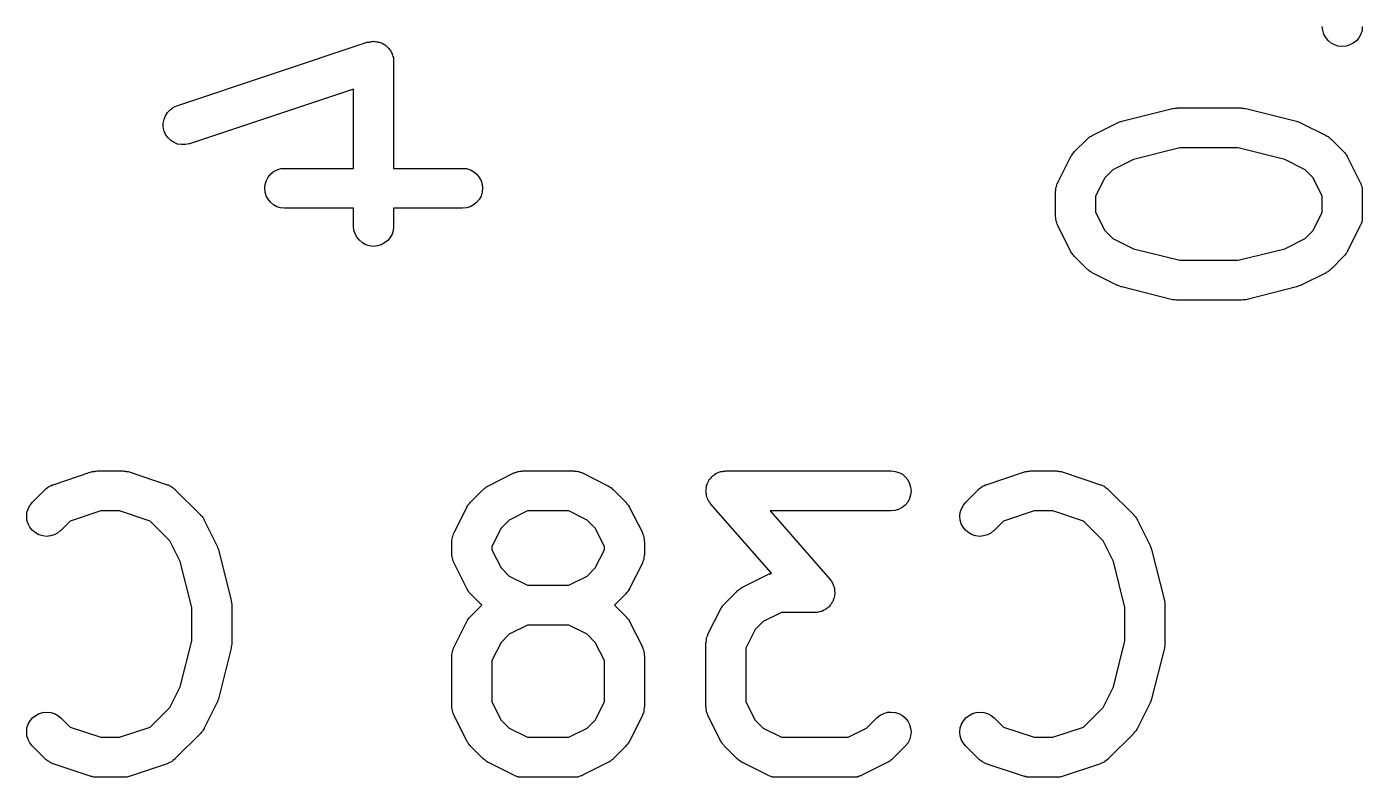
# Model space of a CAD drawing. Extents: x 112.9 to 160.3, y -137 to -94.4.
# Drawn here: x 153.92 to 158.93, y -110.48 to -107.66 of the extents above; entities that cross this region are included whole.
import ezdxf

# ---------------------------------------------------------------- set-up
doc = ezdxf.new("R2010")
doc.units = 0
doc.layers.add('BLACK', color=7, linetype='CONTINUOUS')

msp = doc.modelspace()

# ---------------------------------------------------------------- linework, layer by layer
at = {"layer": 'BLACK', "linetype": 'CONTINUOUS'}
for p, q in [((158.779, -107.674), (158.777, -107.66)), ((158.783, -107.688), (158.779, -107.674)), ((158.79, -107.701), (158.783, -107.688)), ((158.921, -107.689), (158.914, -107.702)), ((158.926, -107.675), (158.921, -107.689)), ((158.927, -107.661), (158.926, -107.675)), ((158.927, -107.66), (158.927, -107.661)), ((154.481, -107.957), (155.195, -107.719)), ((155.195, -107.719), (155.196, -107.719)), ((155.196, -107.719), (155.201, -107.718)), ((155.201, -107.718), (155.205, -107.717)), ((155.205, -107.717), (155.208, -107.717)), ((155.208, -107.717), (155.211, -107.716)), ((155.211, -107.716), (155.215, -107.716)), ((155.215, -107.716), (155.22, -107.715)), ((155.22, -107.715), (155.222, -107.716)), ((155.222, -107.716), (155.225, -107.716)), ((155.225, -107.716), (155.23, -107.717)), ((155.23, -107.717), (155.234, -107.717)), ((155.234, -107.717), (155.237, -107.718)), ((155.237, -107.718), (155.24, -107.718)), ((155.24, -107.718), (155.244, -107.72)), ((155.244, -107.72), (155.248, -107.721)), ((155.248, -107.721), (155.251, -107.723)), ((155.251, -107.723), (155.253, -107.724)), ((155.253, -107.724), (155.257, -107.726)), ((155.257, -107.726), (155.261, -107.728)), ((155.261, -107.728), (155.263, -107.73)), ((155.263, -107.73), (155.266, -107.732)), ((155.266, -107.732), (155.269, -107.735)), ((155.269, -107.735), (155.272, -107.738)), ((155.272, -107.738), (155.274, -107.74)), ((155.274, -107.74), (155.276, -107.742)), ((155.276, -107.742), (155.279, -107.746)), ((158.799, -107.712), (158.79, -107.701)), ((158.81, -107.722), (158.799, -107.712)), ((158.823, -107.729), (158.81, -107.722)), ((158.837, -107.733), (158.823, -107.729)), ((158.852, -107.735), (158.837, -107.733)), ((158.866, -107.733), (158.852, -107.735)), ((158.88, -107.729), (158.866, -107.733)), ((158.893, -107.722), (158.88, -107.729)), ((158.905, -107.713), (158.893, -107.722)), ((158.914, -107.702), (158.905, -107.713)), ((155.279, -107.746), (155.282, -107.749)), ((155.282, -107.749), (155.283, -107.751)), ((155.283, -107.751), (155.284, -107.754)), ((155.284, -107.754), (155.286, -107.758)), ((155.286, -107.758), (155.288, -107.762)), ((155.288, -107.762), (155.289, -107.765)), ((155.289, -107.765), (155.29, -107.767)), ((155.29, -107.767), (155.291, -107.772)), ((155.291, -107.772), (155.293, -107.776)), ((155.293, -107.776), (155.293, -107.779)), ((155.293, -107.779), (155.294, -107.782)), ((155.294, -107.782), (155.294, -107.786)), ((155.294, -107.786), (155.294, -107.79)), ((155.294, -107.79), (155.294, -108.192)), ((155.144, -107.895), (154.528, -108.1)), ((155.144, -108.192), (155.144, -107.895)), ((154.438, -107.995), (154.446, -107.982)), ((154.446, -107.982), (154.456, -107.972)), ((154.456, -107.972), (154.468, -107.963)), ((154.468, -107.963), (154.481, -107.957)), ((158.025, -108.015), (158.215, -107.968)), ((158.215, -107.968), (158.216, -107.967)), ((158.216, -107.967), (158.217, -107.967)), ((158.217, -107.967), (158.219, -107.967)), ((158.219, -107.967), (158.225, -107.966)), ((158.225, -107.966), (158.231, -107.966)), ((158.231, -107.966), (158.232, -107.966)), ((158.232, -107.966), (158.233, -107.965)), ((158.233, -107.965), (158.471, -107.965)), ((158.471, -107.965), (158.472, -107.965)), ((158.472, -107.965), (158.474, -107.966)), ((158.474, -107.966), (158.475, -107.966)), ((158.475, -107.966), (158.481, -107.966)), ((158.481, -107.966), (158.487, -107.967)), ((158.487, -107.967), (158.488, -107.968)), ((158.488, -107.968), (158.49, -107.968)), ((158.49, -107.968), (158.68, -108.015)), ((154.43, -108.023), (154.433, -108.008)), ((154.43, -108.037), (154.43, -108.023)), ((154.433, -108.052), (154.43, -108.037)), ((154.433, -108.008), (154.438, -107.995)), ((157.914, -108.069), (158.009, -108.021)), ((158.009, -108.021), (158.01, -108.021)), ((158.01, -108.021), (158.011, -108.02)), ((158.011, -108.02), (158.017, -108.018)), ((158.011, -108.02), (158.011, -108.02)), ((158.017, -108.018), (158.024, -108.016)), ((158.024, -108.016), (158.024, -108.015)), ((158.024, -108.015), (158.025, -108.015)), ((158.68, -108.015), (158.681, -108.016)), ((158.681, -108.016), (158.681, -108.016)), ((158.681, -108.016), (158.682, -108.016)), ((158.682, -108.016), (158.688, -108.018)), ((158.688, -108.018), (158.695, -108.021)), ((158.695, -108.021), (158.695, -108.021)), ((158.695, -108.021), (158.695, -108.021)), ((158.695, -108.021), (158.791, -108.069)), ((154.439, -108.065), (154.433, -108.052)), ((154.448, -108.077), (154.439, -108.065)), ((154.458, -108.087), (154.448, -108.077)), ((154.471, -108.095), (154.458, -108.087)), ((157.847, -108.13), (157.895, -108.083)), ((157.895, -108.082), (157.899, -108.079)), ((157.895, -108.083), (157.895, -108.082)), ((157.899, -108.079), (157.902, -108.076)), ((157.902, -108.076), (157.904, -108.075)), ((157.904, -108.075), (157.907, -108.073)), ((157.907, -108.073), (157.911, -108.071)), ((157.911, -108.071), (157.914, -108.069)), ((158.791, -108.069), (158.792, -108.069)), ((158.792, -108.069), (158.795, -108.071)), ((158.795, -108.071), (158.799, -108.073)), ((158.799, -108.073), (158.801, -108.075)), ((158.801, -108.075), (158.804, -108.077)), ((158.804, -108.077), (158.807, -108.08)), ((158.807, -108.08), (158.81, -108.083)), ((158.81, -108.083), (158.858, -108.13)), ((154.484, -108.101), (154.471, -108.095)), ((154.499, -108.103), (154.484, -108.101)), ((154.513, -108.103), (154.499, -108.103)), ((154.527, -108.1), (154.513, -108.103)), ((154.528, -108.1), (154.527, -108.1)), ((157.836, -108.145), (157.838, -108.142)), ((157.838, -108.142), (157.84, -108.139)), ((157.84, -108.139), (157.841, -108.137)), ((157.841, -108.137), (157.844, -108.134)), ((157.844, -108.134), (157.847, -108.13)), ((158.243, -108.115), (158.069, -108.159)), ((158.462, -108.115), (158.243, -108.115)), ((158.636, -108.159), (158.462, -108.115)), ((158.858, -108.13), (158.859, -108.131)), ((158.859, -108.131), (158.861, -108.134)), ((158.861, -108.134), (158.864, -108.137)), ((158.864, -108.137), (158.866, -108.14)), ((158.866, -108.14), (158.868, -108.142)), ((158.868, -108.142), (158.87, -108.146)), ((154.857, -108.197), (154.871, -108.193)), ((154.871, -108.193), (154.886, -108.192)), ((154.886, -108.192), (155.144, -108.192)), ((155.294, -108.192), (155.552, -108.192)), ((155.552, -108.192), (155.553, -108.192)), ((155.553, -108.192), (155.568, -108.193)), ((155.568, -108.193), (155.582, -108.198)), ((157.785, -108.245), (157.833, -108.15)), ((157.833, -108.149), (157.836, -108.145)), ((157.833, -108.15), (157.833, -108.149)), ((158.069, -108.159), (157.992, -108.197)), ((158.713, -108.197), (158.636, -108.159)), ((158.87, -108.146), (158.872, -108.15)), ((158.872, -108.15), (158.919, -108.245)), ((154.812, -108.252), (154.817, -108.238)), ((154.817, -108.238), (154.824, -108.225)), ((154.824, -108.225), (154.833, -108.213)), ((154.833, -108.213), (154.844, -108.204)), ((154.844, -108.204), (154.857, -108.197)), ((155.582, -108.198), (155.595, -108.205)), ((155.595, -108.205), (155.606, -108.214)), ((155.606, -108.214), (155.615, -108.226)), ((155.615, -108.226), (155.622, -108.239)), ((155.622, -108.239), (155.626, -108.253)), ((157.962, -108.228), (157.927, -108.296)), ((157.992, -108.197), (157.962, -108.228)), ((158.743, -108.228), (158.713, -108.197)), ((158.777, -108.296), (158.743, -108.228)), ((154.811, -108.266), (154.812, -108.252)), ((154.812, -108.281), (154.811, -108.266)), ((154.816, -108.295), (154.812, -108.281)), ((155.626, -108.282), (155.622, -108.296)), ((155.626, -108.253), (155.627, -108.267)), ((155.627, -108.267), (155.626, -108.282)), ((157.777, -108.278), (157.778, -108.275)), ((157.777, -108.279), (157.777, -108.278)), ((157.777, -108.374), (157.777, -108.279)), ((157.778, -108.268), (157.779, -108.263)), ((157.778, -108.273), (157.778, -108.268)), ((157.778, -108.275), (157.778, -108.273)), ((157.779, -108.263), (157.78, -108.261)), ((157.78, -108.259), (157.782, -108.254)), ((157.78, -108.261), (157.78, -108.259)), ((157.782, -108.254), (157.783, -108.249)), ((157.783, -108.249), (157.785, -108.247)), ((157.785, -108.247), (157.785, -108.245)), ((158.919, -108.245), (158.92, -108.246)), ((158.92, -108.246), (158.921, -108.248)), ((158.921, -108.248), (158.922, -108.25)), ((158.922, -108.25), (158.923, -108.255)), ((158.923, -108.255), (158.925, -108.26)), ((158.925, -108.26), (158.925, -108.262)), ((158.925, -108.262), (158.926, -108.264)), ((158.926, -108.264), (158.926, -108.269)), ((158.926, -108.269), (158.927, -108.274)), ((158.927, -108.274), (158.927, -108.276)), ((158.927, -108.276), (158.927, -108.279)), ((158.927, -108.279), (158.927, -108.374)), ((154.823, -108.308), (154.816, -108.295)), ((154.832, -108.319), (154.823, -108.308)), ((154.843, -108.329), (154.832, -108.319)), ((154.856, -108.336), (154.843, -108.329)), ((154.87, -108.34), (154.856, -108.336)), ((154.885, -108.342), (154.87, -108.34)), ((154.886, -108.342), (154.885, -108.342)), ((155.144, -108.342), (154.886, -108.342)), ((155.144, -108.41), (155.144, -108.342)), ((155.552, -108.342), (155.294, -108.342)), ((155.294, -108.342), (155.294, -108.41)), ((155.567, -108.34), (155.552, -108.342)), ((155.581, -108.336), (155.567, -108.34)), ((155.594, -108.329), (155.581, -108.336)), ((155.605, -108.32), (155.594, -108.329)), ((155.615, -108.309), (155.605, -108.32)), ((155.622, -108.296), (155.615, -108.309)), ((157.927, -108.296), (157.927, -108.356)), ((158.777, -108.356), (158.777, -108.296)), ((157.778, -108.376), (157.777, -108.374)), ((157.778, -108.378), (157.778, -108.376)), ((157.778, -108.383), (157.778, -108.378)), ((157.779, -108.388), (157.778, -108.383)), ((157.779, -108.39), (157.779, -108.388)), ((157.78, -108.393), (157.779, -108.39)), ((157.782, -108.397), (157.78, -108.393)), ((157.927, -108.356), (157.962, -108.425)), ((158.743, -108.425), (158.777, -108.356)), ((158.925, -108.394), (158.923, -108.398)), ((158.926, -108.389), (158.925, -108.391)), ((158.925, -108.391), (158.925, -108.394)), ((158.927, -108.379), (158.926, -108.384)), ((158.926, -108.384), (158.926, -108.389)), ((158.927, -108.374), (158.927, -108.375)), ((158.927, -108.375), (158.927, -108.377)), ((158.927, -108.377), (158.927, -108.379)), ((155.145, -108.424), (155.144, -108.41)), ((155.15, -108.438), (155.145, -108.424)), ((155.157, -108.451), (155.15, -108.438)), ((155.288, -108.439), (155.281, -108.452)), ((155.292, -108.425), (155.288, -108.439)), ((155.294, -108.411), (155.292, -108.425)), ((155.294, -108.41), (155.294, -108.411)), ((157.783, -108.402), (157.782, -108.397)), ((157.784, -108.404), (157.783, -108.402)), ((157.785, -108.406), (157.784, -108.404)), ((157.785, -108.407), (157.785, -108.406)), ((157.833, -108.503), (157.785, -108.407)), ((157.962, -108.425), (157.992, -108.455)), ((158.713, -108.455), (158.743, -108.425)), ((158.919, -108.407), (158.872, -108.503)), ((158.92, -108.405), (158.919, -108.407)), ((158.921, -108.403), (158.92, -108.405)), ((158.923, -108.398), (158.921, -108.403)), ((155.166, -108.462), (155.157, -108.451)), ((155.177, -108.472), (155.166, -108.462)), ((155.19, -108.479), (155.177, -108.472)), ((155.204, -108.483), (155.19, -108.479)), ((155.219, -108.485), (155.204, -108.483)), ((155.233, -108.483), (155.219, -108.485)), ((155.247, -108.479), (155.233, -108.483)), ((155.26, -108.472), (155.247, -108.479)), ((155.272, -108.463), (155.26, -108.472)), ((155.281, -108.452), (155.272, -108.463)), ((157.992, -108.455), (158.069, -108.494)), ((158.069, -108.494), (158.243, -108.537)), ((158.462, -108.537), (158.636, -108.494)), ((158.636, -108.494), (158.713, -108.455)), ((157.835, -108.506), (157.833, -108.503)), ((157.837, -108.51), (157.835, -108.506)), ((157.839, -108.512), (157.837, -108.51)), ((157.841, -108.515), (157.839, -108.512)), ((157.844, -108.518), (157.841, -108.515)), ((157.846, -108.521), (157.844, -108.518)), ((157.847, -108.522), (157.846, -108.521)), ((157.895, -108.57), (157.847, -108.522)), ((158.243, -108.537), (158.462, -108.537)), ((158.858, -108.522), (158.81, -108.57)), ((158.86, -108.519), (158.858, -108.522)), ((158.863, -108.516), (158.86, -108.519)), ((158.865, -108.513), (158.863, -108.516)), ((158.867, -108.511), (158.865, -108.513)), ((158.869, -108.507), (158.867, -108.511)), ((158.871, -108.504), (158.869, -108.507)), ((158.872, -108.503), (158.871, -108.504)), ((157.898, -108.572), (157.895, -108.57)), ((157.901, -108.575), (157.898, -108.572)), ((157.903, -108.577), (157.901, -108.575)), ((157.906, -108.579), (157.903, -108.577)), ((157.91, -108.581), (157.906, -108.579)), ((157.913, -108.583), (157.91, -108.581)), ((157.914, -108.584), (157.913, -108.583)), ((158.009, -108.631), (157.914, -108.584)), ((158.791, -108.584), (158.695, -108.631)), ((158.794, -108.582), (158.791, -108.584)), ((158.798, -108.58), (158.794, -108.582)), ((158.8, -108.578), (158.798, -108.58)), ((158.803, -108.576), (158.8, -108.578)), ((158.806, -108.573), (158.803, -108.576)), ((158.809, -108.57), (158.806, -108.573)), ((158.81, -108.57), (158.809, -108.57)), ((158.01, -108.631), (158.009, -108.631)), ((158.01, -108.632), (158.01, -108.631)), ((158.016, -108.634), (158.01, -108.632)), ((158.023, -108.637), (158.016, -108.634)), ((158.024, -108.637), (158.023, -108.637)), ((158.023, -108.637), (158.023, -108.637)), ((158.025, -108.637), (158.024, -108.637)), ((158.215, -108.685), (158.025, -108.637)), ((158.68, -108.637), (158.49, -108.685)), ((158.681, -108.637), (158.68, -108.637)), ((158.68, -108.637), (158.68, -108.637)), ((158.687, -108.634), (158.681, -108.637)), ((158.694, -108.632), (158.687, -108.634)), ((158.695, -108.632), (158.694, -108.632)), ((158.694, -108.632), (158.694, -108.632)), ((158.695, -108.631), (158.695, -108.632)), ((158.216, -108.685), (158.215, -108.685)), ((158.218, -108.685), (158.216, -108.685)), ((158.224, -108.686), (158.218, -108.685)), ((158.23, -108.687), (158.224, -108.686)), ((158.231, -108.687), (158.23, -108.687)), ((158.232, -108.687), (158.231, -108.687)), ((158.233, -108.687), (158.232, -108.687)), ((158.471, -108.687), (158.233, -108.687)), ((158.473, -108.687), (158.471, -108.687)), ((158.474, -108.687), (158.473, -108.687)), ((158.48, -108.686), (158.474, -108.687)), ((158.486, -108.685), (158.48, -108.686)), ((158.487, -108.685), (158.486, -108.685)), ((158.489, -108.685), (158.487, -108.685)), ((158.49, -108.685), (158.489, -108.685)), ((154.017, -109.379), (154.16, -109.331)), ((154.16, -109.331), (154.161, -109.331)), ((154.161, -109.331), (154.165, -109.33)), ((154.165, -109.33), (154.169, -109.329)), ((154.169, -109.329), (154.172, -109.329)), ((154.172, -109.329), (154.175, -109.328)), ((154.175, -109.328), (154.179, -109.328)), ((154.179, -109.328), (154.183, -109.327)), ((154.183, -109.327), (154.279, -109.327)), ((154.279, -109.327), (154.28, -109.327)), ((154.28, -109.327), (154.284, -109.328)), ((154.284, -109.328), (154.288, -109.328)), ((154.288, -109.328), (154.291, -109.329)), ((154.291, -109.329), (154.294, -109.329)), ((154.294, -109.329), (154.298, -109.33)), ((154.298, -109.33), (154.302, -109.331)), ((154.302, -109.331), (154.445, -109.379)), ((155.65, -109.383), (155.745, -109.335)), ((155.745, -109.335), (155.746, -109.335)), ((155.746, -109.335), (155.748, -109.334)), ((155.748, -109.334), (155.75, -109.333)), ((155.75, -109.333), (155.755, -109.332)), ((155.755, -109.332), (155.76, -109.33)), ((155.76, -109.33), (155.762, -109.329)), ((155.762, -109.329), (155.764, -109.329)), ((155.764, -109.329), (155.769, -109.328)), ((155.769, -109.328), (155.774, -109.328)), ((155.774, -109.328), (155.776, -109.328)), ((155.776, -109.328), (155.779, -109.327)), ((155.779, -109.327), (155.969, -109.327)), ((155.969, -109.327), (155.97, -109.327)), ((155.97, -109.327), (155.972, -109.328)), ((155.972, -109.328), (155.974, -109.328)), ((155.974, -109.328), (155.98, -109.328)), ((155.98, -109.328), (155.985, -109.329)), ((155.985, -109.329), (155.987, -109.33)), ((155.987, -109.33), (155.989, -109.33)), ((155.989, -109.33), (155.994, -109.332)), ((155.994, -109.332), (155.999, -109.333)), ((155.999, -109.333), (156.001, -109.335)), ((156.001, -109.335), (156.003, -109.335)), ((156.003, -109.335), (156.098, -109.383)), ((156.49, -109.347), (156.491, -109.346)), ((156.491, -109.346), (156.495, -109.343)), ((156.495, -109.343), (156.499, -109.34)), ((156.499, -109.34), (156.501, -109.339)), ((156.501, -109.339), (156.503, -109.337)), ((156.503, -109.337), (156.508, -109.335)), ((156.508, -109.335), (156.512, -109.333)), ((156.512, -109.333), (156.514, -109.332)), ((156.514, -109.332), (156.517, -109.331)), ((156.517, -109.331), (156.521, -109.33)), ((156.521, -109.33), (156.526, -109.329)), ((156.526, -109.329), (156.529, -109.329)), ((156.529, -109.329), (156.531, -109.328)), ((156.531, -109.328), (156.536, -109.328)), ((156.536, -109.328), (156.54, -109.327)), ((156.54, -109.327), (157.16, -109.327)), ((157.16, -109.327), (157.161, -109.327)), ((157.161, -109.327), (157.175, -109.329)), ((157.175, -109.329), (157.189, -109.333)), ((157.189, -109.333), (157.202, -109.34)), ((157.202, -109.34), (157.213, -109.35)), ((157.517, -109.379), (157.66, -109.331)), ((157.66, -109.331), (157.661, -109.331)), ((157.661, -109.331), (157.665, -109.33)), ((157.665, -109.33), (157.669, -109.329)), ((157.669, -109.329), (157.672, -109.329)), ((157.672, -109.329), (157.675, -109.328)), ((157.675, -109.328), (157.679, -109.328)), ((157.679, -109.328), (157.683, -109.327)), ((157.683, -109.327), (157.779, -109.327)), ((157.779, -109.327), (157.78, -109.327)), ((157.78, -109.327), (157.784, -109.328)), ((157.784, -109.328), (157.788, -109.328)), ((157.788, -109.328), (157.791, -109.329)), ((157.791, -109.329), (157.794, -109.329)), ((157.794, -109.329), (157.798, -109.33)), ((157.798, -109.33), (157.802, -109.331)), ((157.802, -109.331), (157.945, -109.379)), ((153.987, -109.397), (153.988, -109.396)), ((153.988, -109.396), (153.99, -109.395)), ((153.99, -109.395), (153.991, -109.393)), ((153.991, -109.393), (153.996, -109.39)), ((153.996, -109.39), (154, -109.387)), ((154, -109.387), (154.002, -109.386)), ((154.002, -109.386), (154.003, -109.385)), ((154.003, -109.385), (154.008, -109.383)), ((154.008, -109.383), (154.013, -109.38)), ((154.013, -109.38), (154.015, -109.38)), ((154.015, -109.38), (154.017, -109.379)), ((154.445, -109.379), (154.446, -109.379)), ((154.446, -109.379), (154.448, -109.38)), ((154.448, -109.38), (154.45, -109.381)), ((154.45, -109.381), (154.455, -109.383)), ((154.455, -109.383), (154.459, -109.385)), ((154.459, -109.385), (154.461, -109.387)), ((154.461, -109.387), (154.463, -109.388)), ((154.463, -109.388), (154.467, -109.391)), ((154.467, -109.391), (154.471, -109.394)), ((154.471, -109.394), (154.473, -109.396)), ((154.473, -109.396), (154.474, -109.397)), ((155.63, -109.397), (155.631, -109.396)), ((155.631, -109.396), (155.634, -109.394)), ((155.634, -109.394), (155.637, -109.391)), ((155.637, -109.391), (155.64, -109.389)), ((155.64, -109.389), (155.642, -109.387)), ((155.642, -109.387), (155.646, -109.385)), ((155.646, -109.385), (155.65, -109.383)), ((156.098, -109.383), (156.099, -109.383)), ((156.099, -109.383), (156.102, -109.386)), ((156.102, -109.386), (156.106, -109.388)), ((156.106, -109.388), (156.108, -109.39)), ((156.108, -109.39), (156.111, -109.391)), ((156.111, -109.391), (156.114, -109.394)), ((156.114, -109.394), (156.117, -109.397)), ((156.466, -109.397), (156.467, -109.392)), ((156.467, -109.387), (156.468, -109.385)), ((156.467, -109.392), (156.467, -109.387)), ((156.468, -109.382), (156.47, -109.378)), ((156.468, -109.385), (156.468, -109.382)), ((156.47, -109.378), (156.471, -109.373)), ((156.471, -109.373), (156.473, -109.371)), ((156.473, -109.371), (156.474, -109.369)), ((156.474, -109.369), (156.476, -109.365)), ((156.476, -109.365), (156.478, -109.36)), ((156.478, -109.36), (156.48, -109.358)), ((156.48, -109.358), (156.481, -109.356)), ((156.481, -109.356), (156.485, -109.353)), ((156.485, -109.353), (156.488, -109.349)), ((156.488, -109.349), (156.49, -109.347)), ((157.213, -109.35), (157.222, -109.361)), ((157.222, -109.361), (157.229, -109.374)), ((157.229, -109.374), (157.233, -109.388)), ((157.233, -109.388), (157.235, -109.403)), ((157.487, -109.397), (157.488, -109.396)), ((157.488, -109.396), (157.49, -109.395)), ((157.49, -109.395), (157.491, -109.393)), ((157.491, -109.393), (157.496, -109.39)), ((157.496, -109.39), (157.5, -109.387)), ((157.5, -109.387), (157.502, -109.386)), ((157.502, -109.386), (157.503, -109.385)), ((157.503, -109.385), (157.508, -109.383)), ((157.508, -109.383), (157.513, -109.38)), ((157.513, -109.38), (157.515, -109.38)), ((157.515, -109.38), (157.517, -109.379)), ((157.945, -109.379), (157.946, -109.379)), ((157.946, -109.379), (157.948, -109.38)), ((157.948, -109.38), (157.95, -109.381)), ((157.95, -109.381), (157.955, -109.383)), ((157.955, -109.383), (157.959, -109.385)), ((157.959, -109.385), (157.961, -109.387)), ((157.961, -109.387), (157.963, -109.388)), ((157.963, -109.388), (157.967, -109.391)), ((157.967, -109.391), (157.971, -109.394)), ((157.971, -109.394), (157.973, -109.396)), ((157.973, -109.396), (157.974, -109.397)), ((153.931, -109.456), (153.94, -109.445)), ((153.94, -109.445), (153.987, -109.397)), ((154.474, -109.397), (154.57, -109.492)), ((155.58, -109.448), (155.583, -109.445)), ((155.583, -109.445), (155.63, -109.397)), ((156.117, -109.397), (156.165, -109.445)), ((156.165, -109.445), (156.166, -109.445)), ((156.166, -109.445), (156.168, -109.449)), ((156.465, -109.402), (156.466, -109.399)), ((156.466, -109.407), (156.465, -109.402)), ((156.466, -109.399), (156.466, -109.397)), ((156.466, -109.411), (156.466, -109.407)), ((156.467, -109.414), (156.466, -109.411)), ((156.467, -109.416), (156.467, -109.414)), ((156.468, -109.421), (156.467, -109.416)), ((156.469, -109.426), (156.468, -109.421)), ((156.47, -109.428), (156.469, -109.426)), ((156.471, -109.43), (156.47, -109.428)), ((156.473, -109.435), (156.471, -109.43)), ((156.475, -109.439), (156.473, -109.435)), ((156.477, -109.441), (156.475, -109.439)), ((156.478, -109.443), (156.477, -109.441)), ((156.481, -109.447), (156.478, -109.443)), ((157.222, -109.444), (157.212, -109.456)), ((157.229, -109.431), (157.222, -109.444)), ((157.233, -109.417), (157.229, -109.431)), ((157.235, -109.403), (157.233, -109.417)), ((157.431, -109.456), (157.44, -109.445)), ((157.44, -109.445), (157.487, -109.397)), ((157.974, -109.397), (158.07, -109.492)), ((153.918, -109.497), (153.919, -109.483)), ((153.919, -109.483), (153.924, -109.469)), ((153.924, -109.469), (153.931, -109.456)), ((154.196, -109.477), (154.081, -109.516)), ((154.266, -109.477), (154.196, -109.477)), ((154.381, -109.516), (154.266, -109.477)), ((154.57, -109.492), (154.57, -109.493)), ((154.57, -109.493), (154.573, -109.496)), ((154.573, -109.496), (154.576, -109.499)), ((155.521, -109.559), (155.569, -109.464)), ((155.569, -109.463), (155.571, -109.46)), ((155.569, -109.464), (155.569, -109.463)), ((155.571, -109.46), (155.573, -109.456)), ((155.573, -109.456), (155.575, -109.453)), ((155.575, -109.453), (155.577, -109.451)), ((155.577, -109.451), (155.58, -109.448)), ((155.796, -109.477), (155.728, -109.512)), ((155.951, -109.477), (155.796, -109.477)), ((156.02, -109.512), (155.951, -109.477)), ((156.168, -109.449), (156.171, -109.452)), ((156.171, -109.452), (156.173, -109.454)), ((156.173, -109.454), (156.175, -109.457)), ((156.175, -109.457), (156.177, -109.461)), ((156.177, -109.461), (156.179, -109.464)), ((156.179, -109.464), (156.227, -109.559)), ((156.483, -109.451), (156.481, -109.447)), ((156.484, -109.452), (156.483, -109.451)), ((156.711, -109.711), (156.484, -109.452)), ((157.16, -109.477), (156.706, -109.477)), ((156.706, -109.477), (156.93, -109.734)), ((157.174, -109.476), (157.16, -109.477)), ((157.188, -109.472), (157.174, -109.476)), ((157.201, -109.465), (157.188, -109.472)), ((157.212, -109.456), (157.201, -109.465)), ((157.418, -109.497), (157.419, -109.483)), ((157.419, -109.483), (157.424, -109.469)), ((157.424, -109.469), (157.431, -109.456)), ((157.696, -109.477), (157.581, -109.516)), ((157.766, -109.477), (157.696, -109.477)), ((157.881, -109.516), (157.766, -109.477)), ((158.07, -109.492), (158.07, -109.493)), ((158.07, -109.493), (158.073, -109.496)), ((158.073, -109.496), (158.076, -109.499)), ((153.919, -109.512), (153.918, -109.497)), ((153.923, -109.526), (153.919, -109.512)), ((153.93, -109.539), (153.923, -109.526)), ((153.939, -109.55), (153.93, -109.539)), ((154.081, -109.516), (154.046, -109.551)), ((154.455, -109.59), (154.381, -109.516)), ((154.576, -109.499), (154.578, -109.502)), ((154.578, -109.502), (154.58, -109.504)), ((154.58, -109.504), (154.582, -109.508)), ((154.582, -109.508), (154.584, -109.512)), ((154.584, -109.512), (154.631, -109.607)), ((155.697, -109.542), (155.663, -109.611)), ((155.728, -109.512), (155.697, -109.542)), ((156.05, -109.542), (156.02, -109.512)), ((156.085, -109.611), (156.05, -109.542)), ((157.419, -109.512), (157.418, -109.497)), ((157.423, -109.526), (157.419, -109.512)), ((157.43, -109.539), (157.423, -109.526)), ((157.439, -109.55), (157.43, -109.539)), ((157.581, -109.516), (157.546, -109.551)), ((157.955, -109.59), (157.881, -109.516)), ((158.076, -109.499), (158.078, -109.502)), ((158.078, -109.502), (158.08, -109.504)), ((158.08, -109.504), (158.082, -109.508)), ((158.082, -109.508), (158.084, -109.512)), ((158.084, -109.512), (158.131, -109.607)), ((153.951, -109.56), (153.939, -109.55)), ((153.964, -109.567), (153.951, -109.56)), ((153.978, -109.571), (153.964, -109.567)), ((153.992, -109.573), (153.978, -109.571)), ((154.007, -109.571), (153.992, -109.573)), ((154.021, -109.567), (154.007, -109.571)), ((154.034, -109.561), (154.021, -109.567)), ((154.045, -109.551), (154.034, -109.561)), ((154.046, -109.551), (154.045, -109.551)), ((154.494, -109.667), (154.455, -109.59)), ((155.513, -109.587), (155.514, -109.582)), ((155.513, -109.59), (155.513, -109.587)), ((155.513, -109.592), (155.513, -109.59)), ((155.513, -109.593), (155.513, -109.592)), ((155.513, -109.64), (155.513, -109.593)), ((155.514, -109.582), (155.515, -109.577)), ((155.515, -109.575), (155.516, -109.573)), ((155.515, -109.577), (155.515, -109.575)), ((155.516, -109.573), (155.518, -109.568)), ((155.518, -109.568), (155.519, -109.563)), ((155.519, -109.563), (155.52, -109.561)), ((155.52, -109.561), (155.521, -109.559)), ((156.227, -109.559), (156.227, -109.56)), ((156.227, -109.56), (156.228, -109.562)), ((156.228, -109.562), (156.229, -109.564)), ((156.229, -109.564), (156.23, -109.569)), ((156.23, -109.569), (156.232, -109.574)), ((156.232, -109.574), (156.232, -109.576)), ((156.232, -109.576), (156.233, -109.578)), ((156.233, -109.578), (156.234, -109.583)), ((156.234, -109.583), (156.234, -109.588)), ((156.234, -109.588), (156.234, -109.591)), ((156.234, -109.591), (156.235, -109.593)), ((156.235, -109.593), (156.235, -109.64)), ((157.451, -109.56), (157.439, -109.55)), ((157.464, -109.567), (157.451, -109.56)), ((157.478, -109.571), (157.464, -109.567)), ((157.492, -109.573), (157.478, -109.571)), ((157.507, -109.571), (157.492, -109.573)), ((157.521, -109.567), (157.507, -109.571)), ((157.534, -109.561), (157.521, -109.567)), ((157.545, -109.551), (157.534, -109.561)), ((157.546, -109.551), (157.545, -109.551)), ((157.994, -109.667), (157.955, -109.59)), ((154.631, -109.607), (154.632, -109.608)), ((154.632, -109.608), (154.632, -109.608)), ((154.632, -109.608), (154.632, -109.608)), ((154.632, -109.608), (154.634, -109.615)), ((154.634, -109.615), (154.637, -109.622)), ((154.637, -109.622), (154.637, -109.622)), ((154.637, -109.622), (154.637, -109.622)), ((154.637, -109.622), (154.685, -109.813)), ((155.513, -109.643), (155.513, -109.64)), ((155.513, -109.645), (155.513, -109.643)), ((155.514, -109.65), (155.513, -109.645)), ((155.663, -109.611), (155.663, -109.623)), ((155.663, -109.623), (155.697, -109.691)), ((156.05, -109.691), (156.085, -109.623)), ((156.085, -109.623), (156.085, -109.611)), ((156.234, -109.646), (156.233, -109.651)), ((156.235, -109.642), (156.234, -109.644)), ((156.234, -109.644), (156.234, -109.646)), ((156.235, -109.64), (156.235, -109.642)), ((158.131, -109.607), (158.132, -109.608)), ((158.132, -109.608), (158.132, -109.608)), ((158.132, -109.608), (158.132, -109.608)), ((158.132, -109.608), (158.134, -109.615)), ((158.134, -109.615), (158.137, -109.622)), ((158.137, -109.622), (158.137, -109.622)), ((158.137, -109.622), (158.137, -109.622)), ((158.137, -109.622), (158.185, -109.813)), ((154.537, -109.84), (154.494, -109.667)), ((155.515, -109.655), (155.514, -109.65)), ((155.515, -109.657), (155.515, -109.655)), ((155.516, -109.659), (155.515, -109.657)), ((155.517, -109.664), (155.516, -109.659)), ((155.519, -109.669), (155.517, -109.664)), ((155.52, -109.671), (155.519, -109.669)), ((155.521, -109.673), (155.52, -109.671)), ((155.521, -109.674), (155.521, -109.673)), ((155.569, -109.769), (155.521, -109.674)), ((155.697, -109.691), (155.728, -109.722)), ((156.02, -109.722), (156.05, -109.691)), ((156.227, -109.674), (156.179, -109.769)), ((156.228, -109.67), (156.227, -109.672)), ((156.227, -109.672), (156.227, -109.674)), ((156.23, -109.665), (156.228, -109.67)), ((156.232, -109.66), (156.23, -109.665)), ((156.233, -109.656), (156.232, -109.658)), ((156.232, -109.658), (156.232, -109.66)), ((156.233, -109.651), (156.233, -109.656)), ((158.037, -109.84), (157.994, -109.667)), ((155.728, -109.722), (155.796, -109.756)), ((155.951, -109.756), (156.02, -109.722)), ((156.602, -109.764), (156.697, -109.716)), ((156.697, -109.716), (156.698, -109.716)), ((156.698, -109.716), (156.7, -109.715)), ((156.7, -109.715), (156.702, -109.714)), ((156.702, -109.714), (156.707, -109.713)), ((156.707, -109.713), (156.711, -109.711)), ((156.93, -109.734), (156.931, -109.735)), ((156.931, -109.735), (156.934, -109.739)), ((156.934, -109.739), (156.937, -109.742)), ((156.937, -109.742), (156.938, -109.745)), ((156.938, -109.745), (156.939, -109.747)), ((156.939, -109.747), (156.941, -109.751)), ((155.571, -109.773), (155.569, -109.769)), ((155.573, -109.777), (155.571, -109.773)), ((155.575, -109.779), (155.573, -109.777)), ((155.576, -109.782), (155.575, -109.779)), ((155.579, -109.785), (155.576, -109.782)), ((155.582, -109.788), (155.579, -109.785)), ((155.583, -109.789), (155.582, -109.788)), ((155.625, -109.831), (155.583, -109.789)), ((155.796, -109.756), (155.951, -109.756)), ((156.165, -109.789), (156.123, -109.831)), ((156.168, -109.785), (156.165, -109.789)), ((156.171, -109.782), (156.168, -109.785)), ((156.172, -109.78), (156.171, -109.782)), ((156.174, -109.777), (156.172, -109.78)), ((156.176, -109.774), (156.174, -109.777)), ((156.179, -109.77), (156.176, -109.774)), ((156.179, -109.769), (156.179, -109.77)), ((156.535, -109.826), (156.583, -109.778)), ((156.583, -109.777), (156.587, -109.775)), ((156.583, -109.778), (156.583, -109.777)), ((156.587, -109.775), (156.59, -109.772)), ((156.59, -109.772), (156.592, -109.77)), ((156.592, -109.77), (156.595, -109.768)), ((156.595, -109.768), (156.599, -109.766)), ((156.599, -109.766), (156.602, -109.764)), ((156.941, -109.751), (156.943, -109.755)), ((156.943, -109.755), (156.944, -109.758)), ((156.944, -109.758), (156.945, -109.76)), ((156.945, -109.76), (156.946, -109.765)), ((156.946, -109.765), (156.947, -109.769)), ((156.947, -109.769), (156.948, -109.772)), ((156.948, -109.794), (156.947, -109.798)), ((156.948, -109.772), (156.948, -109.774)), ((156.948, -109.774), (156.948, -109.779)), ((156.948, -109.779), (156.949, -109.784)), ((156.949, -109.789), (156.948, -109.794)), ((156.949, -109.784), (156.949, -109.786)), ((156.949, -109.786), (156.949, -109.789)), ((154.537, -109.965), (154.537, -109.84)), ((154.685, -109.813), (154.685, -109.814)), ((154.685, -109.814), (154.685, -109.815)), ((154.685, -109.815), (154.685, -109.816)), ((154.685, -109.816), (154.686, -109.822)), ((154.686, -109.822), (154.687, -109.828)), ((154.687, -109.828), (154.687, -109.83)), ((154.687, -109.83), (154.687, -109.831)), ((154.687, -109.831), (154.687, -109.974)), ((155.583, -109.873), (155.625, -109.831)), ((156.123, -109.831), (156.165, -109.873)), ((156.473, -109.94), (156.521, -109.845)), ((156.521, -109.844), (156.524, -109.841)), ((156.521, -109.845), (156.521, -109.844)), ((156.524, -109.841), (156.526, -109.837)), ((156.526, -109.837), (156.528, -109.834)), ((156.528, -109.834), (156.529, -109.832)), ((156.529, -109.832), (156.532, -109.829)), ((156.532, -109.829), (156.535, -109.826)), ((156.913, -109.847), (156.911, -109.849)), ((156.915, -109.846), (156.913, -109.847)), ((156.919, -109.843), (156.915, -109.846)), ((156.923, -109.84), (156.919, -109.843)), ((156.925, -109.838), (156.923, -109.84)), ((156.927, -109.837), (156.925, -109.838)), ((156.93, -109.833), (156.927, -109.837)), ((156.933, -109.83), (156.93, -109.833)), ((156.934, -109.827), (156.933, -109.83)), ((156.936, -109.825), (156.934, -109.827)), ((156.938, -109.821), (156.936, -109.825)), ((156.941, -109.817), (156.938, -109.821)), ((156.942, -109.815), (156.941, -109.817)), ((156.943, -109.812), (156.942, -109.815)), ((156.944, -109.808), (156.943, -109.812)), ((156.946, -109.804), (156.944, -109.808)), ((156.947, -109.798), (156.946, -109.801)), ((156.946, -109.801), (156.946, -109.804)), ((158.037, -109.965), (158.037, -109.84)), ((158.185, -109.813), (158.185, -109.814)), ((158.185, -109.814), (158.185, -109.815)), ((158.185, -109.815), (158.185, -109.816)), ((158.185, -109.816), (158.186, -109.822)), ((158.186, -109.822), (158.187, -109.828)), ((158.187, -109.828), (158.187, -109.83)), ((158.187, -109.83), (158.187, -109.831)), ((158.187, -109.831), (158.187, -109.974)), ((155.521, -109.988), (155.569, -109.893)), ((155.569, -109.892), (155.571, -109.888)), ((155.569, -109.893), (155.569, -109.892)), ((155.571, -109.888), (155.573, -109.884)), ((155.573, -109.884), (155.575, -109.882)), ((155.575, -109.882), (155.577, -109.879)), ((155.577, -109.879), (155.58, -109.876)), ((155.58, -109.876), (155.583, -109.873)), ((156.165, -109.873), (156.166, -109.874)), ((156.166, -109.874), (156.168, -109.877)), ((156.168, -109.877), (156.171, -109.88)), ((156.171, -109.88), (156.173, -109.883)), ((156.173, -109.883), (156.175, -109.885)), ((156.175, -109.885), (156.177, -109.889)), ((156.177, -109.889), (156.179, -109.893)), ((156.179, -109.893), (156.227, -109.988)), ((156.68, -109.893), (156.65, -109.923)), ((156.749, -109.858), (156.68, -109.893)), ((156.874, -109.858), (156.749, -109.858)), ((156.878, -109.858), (156.874, -109.858)), ((156.883, -109.858), (156.878, -109.858)), ((156.886, -109.857), (156.883, -109.858)), ((156.888, -109.857), (156.886, -109.857)), ((156.893, -109.856), (156.888, -109.857)), ((156.897, -109.855), (156.893, -109.856)), ((156.9, -109.853), (156.897, -109.855)), ((156.902, -109.853), (156.9, -109.853)), ((156.907, -109.85), (156.902, -109.853)), ((156.911, -109.849), (156.907, -109.85)), ((155.728, -109.94), (155.697, -109.971)), ((155.796, -109.906), (155.728, -109.94)), ((155.951, -109.906), (155.796, -109.906)), ((156.02, -109.94), (155.951, -109.906)), ((156.05, -109.971), (156.02, -109.94)), ((156.47, -109.949), (156.472, -109.944)), ((156.472, -109.944), (156.473, -109.942)), ((156.473, -109.942), (156.473, -109.94)), ((156.65, -109.923), (156.615, -109.992)), ((154.494, -110.138), (154.537, -109.965)), ((154.685, -109.992), (154.637, -110.182)), ((154.686, -109.983), (154.685, -109.989)), ((154.685, -109.989), (154.685, -109.991)), ((154.685, -109.991), (154.685, -109.992)), ((154.687, -109.978), (154.686, -109.983)), ((154.687, -109.974), (154.687, -109.975)), ((154.687, -109.975), (154.687, -109.976)), ((154.687, -109.976), (154.687, -109.978)), ((155.516, -110.002), (155.518, -109.997)), ((155.518, -109.997), (155.519, -109.992)), ((155.519, -109.992), (155.52, -109.99)), ((155.52, -109.99), (155.521, -109.988)), ((155.697, -109.971), (155.663, -110.039)), ((156.085, -110.039), (156.05, -109.971)), ((156.227, -109.988), (156.227, -109.989)), ((156.227, -109.989), (156.228, -109.991)), ((156.228, -109.991), (156.229, -109.993)), ((156.229, -109.993), (156.23, -109.998)), ((156.465, -109.973), (156.466, -109.971)), ((156.465, -109.974), (156.465, -109.973)), ((156.465, -110.212), (156.465, -109.974)), ((156.466, -109.968), (156.467, -109.963)), ((156.466, -109.971), (156.466, -109.968)), ((156.467, -109.958), (156.468, -109.956)), ((156.467, -109.963), (156.467, -109.958)), ((156.468, -109.954), (156.47, -109.949)), ((156.468, -109.956), (156.468, -109.954)), ((156.615, -109.992), (156.615, -110.194)), ((157.994, -110.138), (158.037, -109.965)), ((158.185, -109.992), (158.137, -110.182)), ((158.186, -109.983), (158.185, -109.989)), ((158.185, -109.989), (158.185, -109.991)), ((158.185, -109.991), (158.185, -109.992)), ((158.187, -109.978), (158.186, -109.983)), ((158.187, -109.974), (158.187, -109.975)), ((158.187, -109.975), (158.187, -109.976)), ((158.187, -109.976), (158.187, -109.978)), ((155.513, -110.016), (155.514, -110.011)), ((155.513, -110.018), (155.513, -110.016)), ((155.513, -110.02), (155.513, -110.018)), ((155.513, -110.021), (155.513, -110.02)), ((155.513, -110.212), (155.513, -110.021)), ((155.514, -110.011), (155.515, -110.006)), ((155.515, -110.004), (155.516, -110.002)), ((155.515, -110.006), (155.515, -110.004)), ((155.663, -110.039), (155.663, -110.194)), ((156.085, -110.194), (156.085, -110.039)), ((156.23, -109.998), (156.232, -110.003)), ((156.232, -110.003), (156.232, -110.005)), ((156.232, -110.005), (156.233, -110.007)), ((156.233, -110.007), (156.234, -110.012)), ((156.234, -110.012), (156.234, -110.017)), ((156.234, -110.017), (156.234, -110.019)), ((156.234, -110.019), (156.235, -110.021)), ((156.235, -110.021), (156.235, -110.212)), ((154.455, -110.215), (154.494, -110.138)), ((157.955, -110.215), (157.994, -110.138)), ((154.632, -110.197), (154.631, -110.198)), ((154.634, -110.191), (154.632, -110.197)), ((154.637, -110.184), (154.634, -110.191)), ((154.637, -110.182), (154.637, -110.183)), ((154.637, -110.183), (154.637, -110.184)), ((154.637, -110.184), (154.637, -110.184)), ((155.663, -110.194), (155.697, -110.263)), ((156.05, -110.263), (156.085, -110.194)), ((156.615, -110.194), (156.65, -110.263)), ((158.132, -110.197), (158.131, -110.198)), ((158.134, -110.191), (158.132, -110.197)), ((158.137, -110.184), (158.134, -110.191)), ((158.137, -110.182), (158.137, -110.183)), ((158.137, -110.183), (158.137, -110.184)), ((158.137, -110.184), (158.137, -110.184)), ((153.94, -110.254), (153.952, -110.245)), ((153.952, -110.245), (153.965, -110.238)), ((153.965, -110.238), (153.979, -110.234)), ((153.979, -110.234), (153.993, -110.232)), ((153.993, -110.232), (154.008, -110.234)), ((154.008, -110.234), (154.022, -110.238)), ((154.022, -110.238), (154.035, -110.245)), ((154.035, -110.245), (154.046, -110.254)), ((154.381, -110.289), (154.455, -110.215)), ((154.631, -110.198), (154.584, -110.293)), ((154.631, -110.198), (154.631, -110.198)), ((155.513, -110.214), (155.513, -110.212)), ((155.513, -110.216), (155.513, -110.214)), ((155.514, -110.221), (155.513, -110.216)), ((155.515, -110.226), (155.514, -110.221)), ((155.515, -110.229), (155.515, -110.226)), ((155.516, -110.231), (155.515, -110.229)), ((155.517, -110.236), (155.516, -110.231)), ((155.519, -110.24), (155.517, -110.236)), ((155.52, -110.242), (155.519, -110.24)), ((155.521, -110.245), (155.52, -110.242)), ((155.569, -110.341), (155.521, -110.245)), ((155.521, -110.245), (155.521, -110.245)), ((156.227, -110.245), (156.179, -110.341)), ((156.228, -110.241), (156.227, -110.243)), ((156.227, -110.243), (156.227, -110.245)), ((156.23, -110.237), (156.228, -110.241)), ((156.232, -110.232), (156.23, -110.237)), ((156.233, -110.227), (156.232, -110.23)), ((156.232, -110.23), (156.232, -110.232)), ((156.234, -110.217), (156.233, -110.222)), ((156.233, -110.222), (156.233, -110.227)), ((156.235, -110.213), (156.234, -110.215)), ((156.234, -110.215), (156.234, -110.217)), ((156.235, -110.212), (156.235, -110.213)), ((156.466, -110.214), (156.465, -110.212)), ((156.466, -110.216), (156.466, -110.214)), ((156.466, -110.221), (156.466, -110.216)), ((156.467, -110.226), (156.466, -110.221)), ((156.468, -110.229), (156.467, -110.226)), ((156.468, -110.231), (156.468, -110.229)), ((156.47, -110.236), (156.468, -110.231)), ((156.471, -110.24), (156.47, -110.236)), ((156.472, -110.242), (156.471, -110.24)), ((156.473, -110.245), (156.472, -110.242)), ((156.521, -110.341), (156.473, -110.245)), ((156.473, -110.245), (156.473, -110.245)), ((157.107, -110.253), (157.119, -110.244)), ((157.119, -110.244), (157.132, -110.238)), ((157.132, -110.238), (157.146, -110.233)), ((157.146, -110.233), (157.16, -110.232)), ((157.16, -110.232), (157.175, -110.234)), ((157.175, -110.234), (157.189, -110.238)), ((157.189, -110.238), (157.202, -110.245)), ((157.202, -110.245), (157.213, -110.254)), ((157.44, -110.254), (157.452, -110.245)), ((157.452, -110.245), (157.465, -110.238)), ((157.465, -110.238), (157.479, -110.234)), ((157.479, -110.234), (157.493, -110.232)), ((157.493, -110.232), (157.508, -110.234)), ((157.508, -110.234), (157.522, -110.238)), ((157.522, -110.238), (157.535, -110.245)), ((157.535, -110.245), (157.546, -110.254)), ((157.881, -110.289), (157.955, -110.215)), ((158.131, -110.198), (158.084, -110.293)), ((158.131, -110.198), (158.131, -110.198)), ((153.918, -110.306), (153.919, -110.292)), ((153.919, -110.292), (153.924, -110.278)), ((153.924, -110.278), (153.931, -110.265)), ((153.931, -110.265), (153.94, -110.254)), ((154.046, -110.254), (154.081, -110.289)), ((154.081, -110.289), (154.196, -110.327)), ((154.266, -110.327), (154.381, -110.289)), ((154.581, -110.298), (154.579, -110.301)), ((154.583, -110.294), (154.581, -110.298)), ((154.584, -110.293), (154.583, -110.294)), ((155.697, -110.263), (155.728, -110.293)), ((155.728, -110.293), (155.796, -110.327)), ((155.951, -110.327), (156.02, -110.293)), ((156.02, -110.293), (156.05, -110.263)), ((156.65, -110.263), (156.68, -110.293)), ((156.68, -110.293), (156.749, -110.327)), ((156.999, -110.327), (157.067, -110.293)), ((157.067, -110.293), (157.106, -110.254)), ((157.106, -110.254), (157.107, -110.253)), ((157.213, -110.254), (157.222, -110.266)), ((157.222, -110.266), (157.229, -110.279)), ((157.229, -110.279), (157.233, -110.293)), ((157.233, -110.293), (157.235, -110.307)), ((157.418, -110.306), (157.419, -110.292)), ((157.419, -110.292), (157.424, -110.278)), ((157.424, -110.278), (157.431, -110.265)), ((157.431, -110.265), (157.44, -110.254)), ((157.546, -110.254), (157.581, -110.289)), ((157.581, -110.289), (157.696, -110.327)), ((157.766, -110.327), (157.881, -110.289)), ((158.081, -110.298), (158.079, -110.301)), ((158.083, -110.294), (158.081, -110.298)), ((158.084, -110.293), (158.083, -110.294)), ((153.919, -110.321), (153.918, -110.306)), ((153.923, -110.335), (153.919, -110.321)), ((153.93, -110.348), (153.923, -110.335)), ((153.939, -110.359), (153.93, -110.348)), ((154.196, -110.327), (154.266, -110.327)), ((154.57, -110.313), (154.474, -110.408)), ((154.572, -110.309), (154.57, -110.313)), ((154.575, -110.306), (154.572, -110.309)), ((154.577, -110.304), (154.575, -110.306)), ((154.579, -110.301), (154.577, -110.304)), ((155.571, -110.344), (155.569, -110.341)), ((155.573, -110.348), (155.571, -110.344)), ((155.575, -110.35), (155.573, -110.348)), ((155.796, -110.327), (155.951, -110.327)), ((156.176, -110.345), (156.174, -110.349)), ((156.179, -110.342), (156.176, -110.345)), ((156.179, -110.341), (156.179, -110.342)), ((156.523, -110.344), (156.521, -110.341)), ((156.525, -110.348), (156.523, -110.344)), ((156.527, -110.35), (156.525, -110.348)), ((156.749, -110.327), (156.999, -110.327)), ((157.229, -110.336), (157.222, -110.349)), ((157.233, -110.322), (157.229, -110.336)), ((157.235, -110.307), (157.233, -110.322)), ((157.419, -110.321), (157.418, -110.306)), ((157.423, -110.335), (157.419, -110.321)), ((157.43, -110.348), (157.423, -110.335)), ((157.439, -110.359), (157.43, -110.348)), ((157.696, -110.327), (157.766, -110.327)), ((158.07, -110.313), (157.974, -110.408)), ((158.072, -110.309), (158.07, -110.313)), ((158.075, -110.306), (158.072, -110.309)), ((158.077, -110.304), (158.075, -110.306)), ((158.079, -110.301), (158.077, -110.304)), ((153.94, -110.36), (153.939, -110.359)), ((153.987, -110.408), (153.94, -110.36)), ((155.576, -110.353), (155.575, -110.35)), ((155.579, -110.356), (155.576, -110.353)), ((155.582, -110.359), (155.579, -110.356)), ((155.583, -110.36), (155.582, -110.359)), ((155.63, -110.408), (155.583, -110.36)), ((156.165, -110.36), (156.117, -110.408)), ((156.168, -110.357), (156.165, -110.36)), ((156.171, -110.354), (156.168, -110.357)), ((156.172, -110.351), (156.171, -110.354)), ((156.174, -110.349), (156.172, -110.351)), ((156.529, -110.353), (156.527, -110.35)), ((156.532, -110.356), (156.529, -110.353)), ((156.534, -110.359), (156.532, -110.356)), ((156.535, -110.36), (156.534, -110.359)), ((156.583, -110.408), (156.535, -110.36)), ((157.213, -110.36), (157.165, -110.408)), ((157.222, -110.349), (157.213, -110.36)), ((157.44, -110.36), (157.439, -110.359)), ((157.487, -110.408), (157.44, -110.36)), ((153.989, -110.409), (153.987, -110.408)), ((153.991, -110.411), (153.989, -110.409)), ((153.995, -110.414), (153.991, -110.411)), ((153.999, -110.417), (153.995, -110.414)), ((154.001, -110.418), (153.999, -110.417)), ((154.002, -110.419), (154.001, -110.418)), ((154.007, -110.422), (154.002, -110.419)), ((154.012, -110.424), (154.007, -110.422)), ((154.014, -110.425), (154.012, -110.424)), ((154.016, -110.426), (154.014, -110.425)), ((154.017, -110.426), (154.016, -110.426)), ((154.16, -110.474), (154.017, -110.426)), ((154.445, -110.426), (154.302, -110.474)), ((154.447, -110.425), (154.445, -110.426)), ((154.449, -110.424), (154.447, -110.425)), ((154.454, -110.422), (154.449, -110.424)), ((154.459, -110.42), (154.454, -110.422)), ((154.46, -110.419), (154.459, -110.42)), ((154.462, -110.418), (154.46, -110.419)), ((154.466, -110.414), (154.462, -110.418)), ((154.47, -110.412), (154.466, -110.414)), ((154.472, -110.41), (154.47, -110.412)), ((154.474, -110.409), (154.472, -110.41)), ((154.474, -110.408), (154.474, -110.409)), ((155.634, -110.41), (155.63, -110.408)), ((155.637, -110.413), (155.634, -110.41)), ((155.639, -110.415), (155.637, -110.413)), ((155.642, -110.417), (155.639, -110.415)), ((155.645, -110.419), (155.642, -110.417)), ((155.649, -110.421), (155.645, -110.419)), ((155.65, -110.422), (155.649, -110.421)), ((155.745, -110.469), (155.65, -110.422)), ((156.098, -110.422), (156.003, -110.469)), ((156.101, -110.42), (156.098, -110.422)), ((156.105, -110.418), (156.101, -110.42)), ((156.108, -110.416), (156.105, -110.418)), ((156.11, -110.414), (156.108, -110.416)), ((156.113, -110.411), (156.11, -110.414)), ((156.117, -110.409), (156.113, -110.411)), ((156.117, -110.408), (156.117, -110.409)), ((156.586, -110.41), (156.583, -110.408)), ((156.589, -110.413), (156.586, -110.41)), ((156.592, -110.415), (156.589, -110.413)), ((156.594, -110.417), (156.592, -110.415)), ((156.598, -110.419), (156.594, -110.417)), ((156.601, -110.421), (156.598, -110.419)), ((156.602, -110.422), (156.601, -110.421)), ((156.697, -110.469), (156.602, -110.422)), ((157.145, -110.422), (157.05, -110.469)), ((157.149, -110.42), (157.145, -110.422)), ((157.153, -110.418), (157.149, -110.42)), ((157.155, -110.416), (157.153, -110.418)), ((157.158, -110.414), (157.155, -110.416)), ((157.161, -110.411), (157.158, -110.414)), ((157.164, -110.409), (157.161, -110.411)), ((157.165, -110.408), (157.164, -110.409)), ((157.489, -110.409), (157.487, -110.408)), ((157.491, -110.411), (157.489, -110.409)), ((157.495, -110.414), (157.491, -110.411)), ((157.499, -110.417), (157.495, -110.414)), ((157.501, -110.418), (157.499, -110.417)), ((157.502, -110.419), (157.501, -110.418)), ((157.507, -110.422), (157.502, -110.419)), ((157.512, -110.424), (157.507, -110.422)), ((157.514, -110.425), (157.512, -110.424)), ((157.516, -110.426), (157.514, -110.425)), ((157.517, -110.426), (157.516, -110.426)), ((157.66, -110.474), (157.517, -110.426)), ((157.945, -110.426), (157.802, -110.474)), ((157.947, -110.425), (157.945, -110.426)), ((157.949, -110.424), (157.947, -110.425)), ((157.954, -110.422), (157.949, -110.424)), ((157.959, -110.42), (157.954, -110.422)), ((157.96, -110.419), (157.959, -110.42)), ((157.962, -110.418), (157.96, -110.419)), ((157.966, -110.414), (157.962, -110.418)), ((157.97, -110.412), (157.966, -110.414)), ((157.972, -110.41), (157.97, -110.412)), ((157.974, -110.409), (157.972, -110.41)), ((157.974, -110.408), (157.974, -110.409)), ((154.164, -110.474), (154.16, -110.474)), ((154.168, -110.476), (154.164, -110.474)), ((154.171, -110.476), (154.168, -110.476)), ((154.174, -110.477), (154.171, -110.476)), ((154.178, -110.477), (154.174, -110.477)), ((154.182, -110.477), (154.178, -110.477)), ((154.183, -110.477), (154.182, -110.477)), ((154.279, -110.477), (154.183, -110.477)), ((154.283, -110.477), (154.279, -110.477)), ((154.287, -110.477), (154.283, -110.477)), ((154.29, -110.476), (154.287, -110.477)), ((154.293, -110.476), (154.29, -110.476)), ((154.297, -110.475), (154.293, -110.476)), ((154.301, -110.474), (154.297, -110.475)), ((154.302, -110.474), (154.301, -110.474)), ((155.747, -110.47), (155.745, -110.469)), ((155.749, -110.471), (155.747, -110.47)), ((155.754, -110.473), (155.749, -110.471)), ((155.759, -110.475), (155.754, -110.473)), ((155.761, -110.475), (155.759, -110.475)), ((155.763, -110.476), (155.761, -110.475)), ((155.768, -110.476), (155.763, -110.476)), ((155.773, -110.477), (155.768, -110.476)), ((155.775, -110.477), (155.773, -110.477)), ((155.778, -110.477), (155.775, -110.477)), ((155.779, -110.477), (155.778, -110.477)), ((155.969, -110.477), (155.779, -110.477)), ((155.971, -110.477), (155.969, -110.477)), ((155.973, -110.477), (155.971, -110.477)), ((155.979, -110.476), (155.973, -110.477)), ((155.984, -110.476), (155.979, -110.476)), ((155.986, -110.475), (155.984, -110.476)), ((155.988, -110.475), (155.986, -110.475)), ((155.993, -110.473), (155.988, -110.475)), ((155.998, -110.472), (155.993, -110.473)), ((156, -110.471), (155.998, -110.472)), ((156.002, -110.47), (156, -110.471)), ((156.003, -110.469), (156.002, -110.47)), ((156.699, -110.47), (156.697, -110.469)), ((156.701, -110.471), (156.699, -110.47)), ((156.706, -110.473), (156.701, -110.471)), ((156.711, -110.475), (156.706, -110.473)), ((156.713, -110.475), (156.711, -110.475)), ((156.715, -110.476), (156.713, -110.475)), ((156.72, -110.476), (156.715, -110.476)), ((156.726, -110.477), (156.72, -110.476)), ((156.728, -110.477), (156.726, -110.477)), ((156.73, -110.477), (156.728, -110.477)), ((156.731, -110.477), (156.73, -110.477)), ((157.017, -110.477), (156.731, -110.477)), ((157.019, -110.477), (157.017, -110.477)), ((157.021, -110.477), (157.019, -110.477)), ((157.026, -110.476), (157.021, -110.477)), ((157.031, -110.476), (157.026, -110.476)), ((157.033, -110.475), (157.031, -110.476)), ((157.036, -110.475), (157.033, -110.475)), ((157.04, -110.473), (157.036, -110.475)), ((157.045, -110.472), (157.04, -110.473)), ((157.047, -110.471), (157.045, -110.472)), ((157.049, -110.47), (157.047, -110.471)), ((157.05, -110.469), (157.049, -110.47)), ((157.664, -110.474), (157.66, -110.474)), ((157.668, -110.476), (157.664, -110.474)), ((157.671, -110.476), (157.668, -110.476)), ((157.674, -110.477), (157.671, -110.476)), ((157.678, -110.477), (157.674, -110.477)), ((157.682, -110.477), (157.678, -110.477)), ((157.683, -110.477), (157.682, -110.477)), ((157.779, -110.477), (157.683, -110.477)), ((157.783, -110.477), (157.779, -110.477)), ((157.787, -110.477), (157.783, -110.477)), ((157.79, -110.476), (157.787, -110.477)), ((157.793, -110.476), (157.79, -110.476)), ((157.797, -110.475), (157.793, -110.476)), ((157.801, -110.474), (157.797, -110.475)), ((157.802, -110.474), (157.801, -110.474))]:
    msp.add_line(p, q, dxfattribs=at)

doc.saveas('drawing.dxf')
